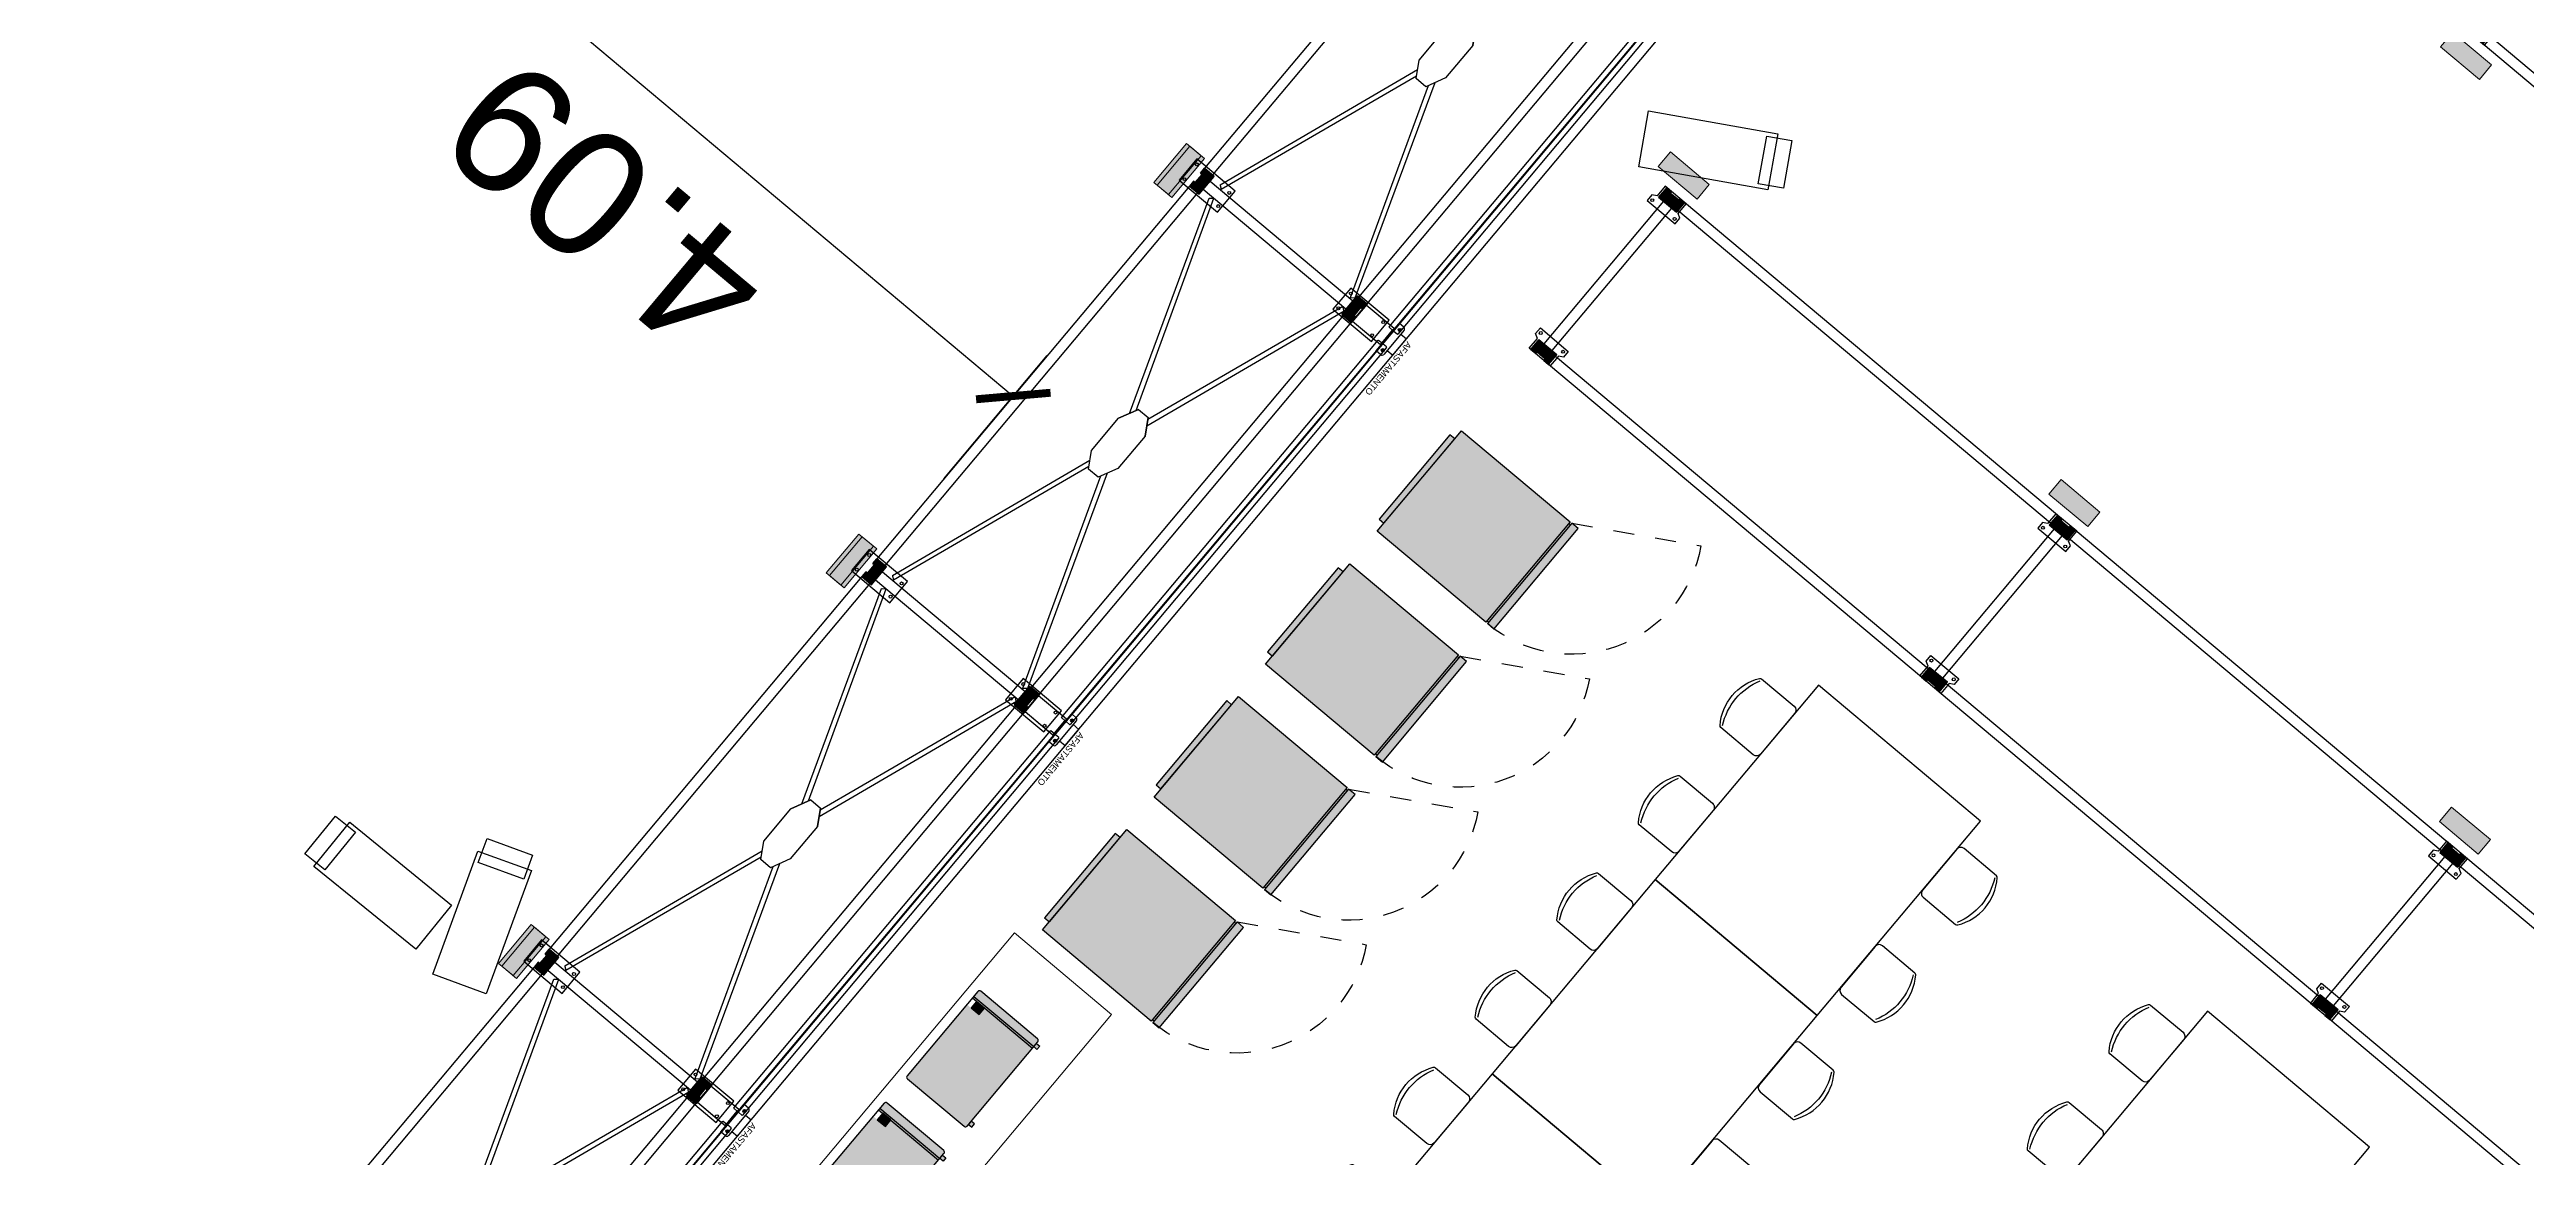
# Model space of a CAD drawing. Header units: metres. Extents: x 822482 to 822767, y 9662202 to 9662512.
# Drawn here: x 822660.56 to 822672.26, y 9662371.14 to 9662376.38 of the extents above; entities that cross this region are included whole.
import ezdxf
from ezdxf.lldxf.tags import DXFTag

# ---------------------------------------------------------------- set-up
doc = ezdxf.new("R2010")
doc.units = ezdxf.units.M
doc.linetypes.add('20006_ARQ_1400_3PV$0$CRF-ECN-L-LAY-EP-BASE-1PROP3$0$CRF-JFO-L-LAY-EQP-1PROP2$0$BHA_BASE_4PROP$0$2rdfBSE1$0$DASHED', pattern=[0.75, 0.5, -0.25])
doc.linetypes.add('HIDDENX2', pattern=[0.75, 0.5, -0.25])
for name, color, linetype, lineweight in [('#ARQ_MOB', 250, 'Continuous', 0), ('20006_ARQ_1400_3PV$0$ELETRICA', 130, 'Continuous', 0), ('ARQ_NE_MOBILIÁRIOS', 251, 'Continuous', 0), ('ARQ_NE_PORTAPALLETS', 251, 'Continuous', 0)]:
    doc.layers.add(name, color=color, linetype=linetype, lineweight=lineweight)
for name, color, linetype in [('#ARQ_TEXTO', 8, 'Continuous'), ('_LAYOUT - JK', 250, 'Continuous'), ('H - vidro 1', 121, 'Continuous'), ('MOBILIÁRIO - eletros', 8, 'Continuous'), ('wbc_gond_planta', 7, 'Continuous')]:
    doc.layers.add(name, color=color, linetype=linetype)
doc.layers.add('ARQ_NE_COTAS', color=7, linetype='Continuous', true_color=0x000000)
doc.styles.add('Arial', font='arial.ttf', dxfattribs={"height": 0.6})
doc.styles.add('ROMANS', font='romans', dxfattribs={"height": 0.2})
doc.styles.get("Standard").update_dxf_attribs({"font": 'arial.ttf'})
tags = doc.linetypes.add('DASHED0', pattern=[1, 0.5, -0.5]).pattern_tags.tags
tags[6:7] = [DXFTag(74, 4), DXFTag(75, 0), DXFTag(340, '0'), DXFTag(46, 0.0), DXFTag(50, 0.0), DXFTag(44, 0.0), DXFTag(45, 0.0)]
tags[4:5] = [DXFTag(74, 4), DXFTag(75, 0), DXFTag(340, '0'), DXFTag(46, 0.0), DXFTag(50, 0.0), DXFTag(44, 0.0), DXFTag(45, 0.0)]
doc.dimstyles.new('1-300', dxfattribs={"dimtxt": 0.6, "dimasz": 0.25, "dimexe": 0.25, "dimexo": 0.25, "dimgap": 0.25, "dimtad": 1, "dimzin": 4, "dimdsep": 46, "dimtxsty": 'Arial', "dimblk": 'ARCHTICK', "dimcen": 0.25, "dimclrd": 256, "dimclre": 256, "dimclrt": 256, "dimadec": 0, "dimazin": 0, "dimtfac": 0.0666666666666667, "dimtix": 1, "dimtofl": 0, "dimtmove": 0, "dimatfit": 3, "dimldrblk": 'ARCHTICK', "dimfxl": 0.25, "dimtvp": 1, "dimtolj": 1, "dimtzin": 0, "dimarcsym": 0})

# ---------------------------------------------------------------- blocks, each defined once
blk = doc.blocks.new('protetor')
blk.add_hatch(color=8).paths.add_polyline_path([(-3.5, -5), (-3.5, -14), (20.5, -14), (20.5, -5)])
at = {"color": 8}
blk.add_lwpolyline([(-3.5, -5), (-3.5, -14), (20.5, -14), (20.5, -5)], close=True, dxfattribs=at)
blk = doc.blocks.new('100100T11R230100')
at = {"layer": 'wbc_gond_planta'}
for points in [[(3, -1), (3, 0), (0, 0), (0, -6), (11, -6), (11, 0), (8, 0), (8, -1)], [(244, -1), (244, 0), (241, 0), (241, -6), (252, -6), (252, 0), (249, 0), (249, -1)], [(8, -99), (8, -100), (11, -100), (11, -94), (0, -94), (0, -100), (3, -100), (3, -99)], [(249, -99), (249, -100), (252, -100), (252, -94), (241, -94), (241, -100), (244, -100), (244, -99)]]:
    blk.add_hatch(color=8, dxfattribs=at).paths.add_polyline_path(points)
at = {"layer": 'wbc_gond_planta', "color": 8, "linetype": 'Continuous'}
for p, q in [((-0.9759548485362757, 0), (11.97604515146395, 0)), ((-0.9759548485362757, -6.0145163657171), (-0.9759548485362757, 0)), ((11.97604515146395, 0), (11.97604515146395, -6.014526026236581)), ((240.0240451514637, 0), (252.9760451514639, 0)), ((240.0240451514637, -6.0145163657171), (240.0240451514637, 0)), ((252.9760451514639, 0), (252.9760451514639, -6.014526026236581)), ((-3.09997742426367, -7.185541744968759), (-0.9759548485362757, -6.0145163657171)), ((-3.09997742426367, -10.69999999999982), (-3.09997742426367, -7.185541744968759)), ((14.10002257573615, -10.69999999999982), (-3.09997742426367, -10.69999999999982)), ((11.97604515146395, -6.014526026237036), (14.10002257573615, -7.185542341804648)), ((14.10002257573615, -7.185542341804648), (14.10002257573615, -10.69999999999982)), ((237.9000225757363, -7.185541744968759), (240.0240451514637, -6.0145163657171)), ((237.9000225757363, -10.69999999999982), (237.9000225757363, -7.185541744968759)), ((255.1000225757361, -10.69999999999982), (237.9000225757363, -10.69999999999982)), ((252.9760451514639, -6.014526026237036), (255.1000225757361, -7.185542341804648)), ((255.1000225757361, -7.185542341804648), (255.1000225757361, -10.69999999999982)), ((14.10002257573615, -89.30000000000018), (-3.09997742426367, -89.30000000000018)), ((-3.09997742426367, -89.30000000000018), (-3.09997742426367, -92.81445825503124)), ((-3.09997742426367, -92.81445825503124), (-0.9759548485362757, -93.9854836342829)), ((11.97604515146395, -93.98547397376296), (14.10002257573615, -92.81445765819535)), ((14.10002257573615, -92.81445765819535), (14.10002257573615, -89.30000000000018)), ((255.1000225757361, -89.30000000000018), (237.9000225757363, -89.30000000000018)), ((237.9000225757363, -89.30000000000018), (237.9000225757363, -92.81445825503124)), ((237.9000225757363, -92.81445825503124), (240.0240451514637, -93.9854836342829)), ((252.9760451514639, -93.98547397376296), (255.1000225757361, -92.81445765819535)), ((255.1000225757361, -92.81445765819535), (255.1000225757361, -89.30000000000018)), ((-0.9759548485362757, -93.9854836342829), (-0.9759548485362757, -100)), ((-0.9759548485362757, -100), (11.97604515146395, -100)), ((11.97604515146395, -100), (11.97604515146395, -93.98547397376342)), ((240.0240451514637, -93.9854836342829), (240.0240451514637, -100)), ((240.0240451514637, -100), (252.9760451514639, -100)), ((252.9760451514639, -100), (252.9760451514639, -93.98547397376342))]:
    blk.add_line(p, q, dxfattribs=at)
at = {"layer": 'wbc_gond_planta', "color": 8}
for p, q in [((3, 0), (0, 0)), ((0, 0), (0, -6)), ((3, -1), (3, 0)), ((8, 0), (8, -1)), ((8, 0), (11, 0)), ((11, 0), (241, 0)), ((11, 0), (11, -6)), ((244, 0), (241, 0)), ((241, 0), (241, -6)), ((244, -1), (244, 0)), ((249, 0), (249, -1)), ((249, 0), (252, 0)), ((252, 0), (252, -6)), ((11, -6), (0, -6)), ((8, -1), (3, -1)), ((3, -94), (3, -6)), ((8, -94), (8, -6)), ((11, -5), (241, -5)), ((252, -6), (241, -6)), ((249, -1), (244, -1)), ((244, -94), (244, -6)), ((249, -94), (249, -6)), ((0, -100), (0, -94)), ((11, -94), (0, -94)), ((3, -100), (0, -100)), ((8, -99), (3, -99)), ((3, -99), (3, -100)), ((8, -100), (8, -99)), ((8, -100), (11, -100)), ((11, -100), (11, -94)), ((11, -95), (241, -95)), ((11, -100), (241, -100)), ((241, -100), (241, -94)), ((252, -94), (241, -94)), ((244, -100), (241, -100)), ((249, -99), (244, -99)), ((244, -99), (244, -100)), ((249, -100), (249, -99)), ((249, -100), (252, -100)), ((252, -100), (252, -94))]:
    blk.add_line(p, q, dxfattribs=at)
for points in [[(3, -1), (3, 0), (0, 0), (0, -6), (11, -6), (11, 0), (8, 0), (8, -1)], [(244, -1), (244, 0), (241, 0), (241, -6), (252, -6), (252, 0), (249, 0), (249, -1)], [(8, -99), (8, -100), (11, -100), (11, -94), (0, -94), (0, -100), (3, -100), (3, -99)], [(249, -99), (249, -100), (252, -100), (252, -94), (241, -94), (241, -100), (244, -100), (244, -99)]]:
    blk.add_lwpolyline(points, close=True, dxfattribs=at)
for centre in [(-1.399977424263852, -9), (12.40002257573633, -9), (239.6000225757361, -9), (253.4000225757363, -9), (-1.399977424263852, -91), (12.40002257573633, -91), (239.6000225757361, -91), (253.4000225757363, -91)]:
    blk.add_circle(centre, 0.7000000000000001, dxfattribs=at)
blk = doc.blocks.new('ELETRO - geladeira 62x75x185 planta')
at = {"layer": 'MOBILIÁRIO - eletros', "transparency": 33554687}
h = blk.add_hatch(color=0, dxfattribs=at)
h.dxf.hatch_style = 1
h.paths.add_polyline_path([(31, -7.000000000000455), (-31, -7), (-31, -74.00000000000045), (31, -74.00000000000045)])
h.paths.add_polyline_path([(31, -75.00000000000091), (-31, -75.00000000000045), (-31, -79.00000000000045), (31, -79.00000000000091)])
h = blk.add_hatch(color=255, dxfattribs=at)
h.dxf.hatch_style = 1
h.paths.add_polyline_path([(26, -4.000000000000455), (-26, -4), (-26, -7), (26, -7.000000000000455)])
h.paths.add_polyline_path([(30, -74.00000000000045), (-30, -74.00000000000045), (-30, -75.00000000000045), (30, -75.00000000000091)])
at = {"layer": 'MOBILIÁRIO - eletros', "linetype": 'HIDDENX2', "ltscale": 0.5}
blk.add_line((-31, -75.00000000000045), (-62, -128.6935750346361), dxfattribs=at)
at = {"layer": 'MOBILIÁRIO - eletros'}
for p, q in [((-30, -75.00000000000045), (-30, -74.00000000000045)), ((30, -74.00000000000045), (30, -75.00000000000091))]:
    blk.add_line(p, q, dxfattribs=at)
for points in [[(-31, -74.00000000000045), (31, -74.00000000000045), (31, -7.000000000000455), (-31, -7)], [(-26, -7), (-26, -4), (26, -4.000000000000455), (26, -7.000000000000455)], [(31, -75.00000000000091), (31, -79.00000000000091), (-31, -79.00000000000045), (-31, -75.00000000000045)]]:
    blk.add_lwpolyline(points, close=True, dxfattribs=at)
at = {"layer": 'MOBILIÁRIO - eletros', "linetype": 'HIDDENX2', "ltscale": 0.5}
blk.add_arc((-31, -75.00000000000045), 62, 240.0000000000027, 0, dxfattribs=at)
blk = doc.blocks.new('jnakjndafjn')
at = {"layer": 'H - vidro 1', "true_color": 0xf4fbf9, "transparency": 33554684}
h = blk.add_hatch(color=7, dxfattribs=at)
h.dxf.hatch_style = 1
h.paths.add_polyline_path([(-0.1699999999982538, 0.3547803496330744), (-0.2099999999918509, 0.3547803496330744), (-0.2099999999918509, 0.304780349630164), (-0.1699999999982538, 0.304780349630164)])
at = {"layer": 'MOBILIÁRIO - eletros', "transparency": 33554687}
h = blk.add_hatch(color=253, dxfattribs=at)
h.dxf.hatch_style = 1
h.paths.add_polyline_path([(-0.6500000000014552, 0.3799999999901047, 0.4142135623730951), (-0.6600000000034925, 0.3699999999880674), (-0.6600000000034925, 0.01999999999861757, 1), (-0.6399999999994179, 0.01999999999861757), (-0.6399999999994179, 0.009999999996580244), (-0.1699999999982537, 0.009999999996580244), (-0.1699999999982538, 0.304780349630164), (-0.2099999999918509, 0.304780349630164), (-0.2099999999918509, 0.3799999999901047)])
h = blk.add_hatch(color=253, dxfattribs=at)
h.dxf.hatch_style = 1
h.paths.add_polyline_path([(-0.1600000000034925, 0.3799999999901047), (-0.1699999999982538, 0.3799999999901047), (-0.1699999999982538, 0.0099999999965803), (-0.1600000000034925, 0.0099999999965803)])
h.paths.add_polyline_path([(-0.1399999999994179, 0.0099999999965803), (-0.1600000000034925, 0.0099999999965803), (-0.1600000000034925, -0.01000000000749424), (-0.1399999999994179, -0.01000000000749424)])
h.paths.add_polyline_path([(-0.6199999999953434, 0.0099999999965803), (-0.6399999999994179, 0.0099999999965803), (-0.6399999999994179, -0.01000000000749424), (-0.6199999999953434, -0.01000000000749424)])
h = blk.add_hatch(color=253, dxfattribs=at)
h.dxf.hatch_style = 1
h.paths.add_polyline_path([(-0.1199999999953434, 0.3699999999953434, 0.414213562373095), (-0.1300000000046566, 0.3799999999901047), (-0.1600000000034925, 0.3799999999901047), (-0.1600000000034925, 0.0099999999965803), (-0.1300000000046566, 0.0099999999965803, 0.4142135623730951), (-0.1199999999953434, 0.01999999999134161)])
at = {"layer": 'MOBILIÁRIO - eletros'}
for p, q in [((-0.1699999999982538, 0.3799999999901047), (-0.1699999999982538, 0.0099999999965803)), ((-0.1600000000034925, 0.3799999999901047), (-0.1600000000034925, 0.0099999999965803))]:
    blk.add_line(p, q, dxfattribs=at)
blk.add_lwpolyline([(-0.6499999999941792, 0.0099999999965803), (-0.1300000000046566, 0.0099999999965803, 0.414213562373095), (-0.1199999999953434, 0.01999999999134161), (-0.1199999999953434, 0.3699999999953434, 0.414213562373095), (-0.1300000000046566, 0.3799999999901047), (-0.6499999999941792, 0.3799999999901047, 0.414213562373095), (-0.6600000000034925, 0.3699999999953434), (-0.6600000000034925, 0.01999999999134161, 0.414213562373095)], format="xyb", close=True, dxfattribs=at)
for points in [[(-0.2099999999918509, 0.3547803496330744), (-0.2099999999918509, 0.304780349630164), (-0.1699999999982538, 0.304780349630164), (-0.1699999999982538, 0.3547803496330744)], [(-0.6399999999994179, 0.0099999999965803), (-0.6399999999994179, -0.01000000000749424), (-0.6199999999953434, -0.01000000000749424), (-0.6199999999953434, 0.0099999999965803)], [(-0.1399999999994179, 0.0099999999965803), (-0.1399999999994179, -0.01000000000749424), (-0.1600000000034925, -0.01000000000749424), (-0.1600000000034925, 0.0099999999965803)]]:
    blk.add_lwpolyline(points, close=True, dxfattribs=at)
blk = doc.blocks.new('MESA REFEITORIO 1.00X1.20')
at = {"layer": '_LAYOUT - JK'}
for p, q in [((2183.386683986393, 2566.293956091284, 5.272722341942426e-05), (2183.386233580662, 2566.293956091284, 5.272722341942426e-05)), ((2183.386683986393, 2566.263956091284, 5.272722341942426e-05), (2183.386233580662, 2566.263956091284, 5.272722341942426e-05)), ((2183.386683986393, 2565.693956091284, 5.272722341942426e-05), (2183.386233580662, 2565.693956091284, 5.272722341942426e-05)), ((2183.386683986393, 2565.663956091284, 5.272722341942426e-05), (2183.386233580662, 2565.663956091284, 5.272722341942426e-05))]:
    blk.add_line(p, q, dxfattribs=at)
at = {"layer": '_LAYOUT - JK', "elevation": 5.272722341942426e-05}
blk.add_lwpolyline([(2183.666233580662, 2566.578956091284), (2184.666233580663, 2566.578956091284), (2184.666233580663, 2565.378956091284), (2183.666233580662, 2565.378956091284)], close=True, dxfattribs=at)
for points in [[(2183.432904919305, 2566.133500065384, 0.2184133456350135), (2183.441869385933, 2566.128956091284), (2183.641958984964, 2566.128956091284, 0.4142135623730951), (2183.666233580662, 2566.153230686982), (2183.666233580662, 2566.404681495586, 0.4142135623730951), (2183.641958984964, 2566.428956091284), (2183.441869385933, 2566.428956091284, 0.2184133456332621), (2183.432904919305, 2566.424412117184, 0.3208621874125348)], [(2184.89956224202, 2566.133500065384, -0.2184133456350135), (2184.890597775392, 2566.128956091284), (2184.690508176361, 2566.128956091284, -0.4142135623730951), (2184.666233580663, 2566.153230686982), (2184.666233580663, 2566.404681495585, -0.4142135623730951), (2184.690508176361, 2566.428956091284), (2184.890597775392, 2566.428956091284, -0.2184133456332621), (2184.89956224202, 2566.424412117184, -0.3208621874125348)], [(2183.432904919305, 2565.533500065384, 0.2184133456350135), (2183.441869385933, 2565.528956091284), (2183.641958984964, 2565.528956091284, 0.4142135623730951), (2183.666233580662, 2565.553230686982), (2183.666233580662, 2565.804681495586, 0.4142135623730951), (2183.641958984964, 2565.828956091284), (2183.441869385933, 2565.828956091284, 0.2184133456332621), (2183.432904919305, 2565.824412117184, 0.3208621874125348)], [(2184.89956224202, 2565.533500065384, -0.2184133456350135), (2184.890597775392, 2565.528956091284), (2184.690508176361, 2565.528956091284, -0.4142135623730951), (2184.666233580663, 2565.553230686982), (2184.666233580663, 2565.804681495586, -0.4142135623730951), (2184.690508176361, 2565.828956091284), (2184.890597775392, 2565.828956091284, -0.2184133456332621), (2184.89956224202, 2565.824412117184, -0.3208621874125348)]]:
    blk.add_lwpolyline(points, format="xyb", close=True, dxfattribs=at)
at = {"layer": '_LAYOUT - JK'}
for centre, start, end in [((2183.704786722695, 2566.278956091284, 5.272722341942426e-05), 152.2710715168652, 207.7289284830161), ((2184.627680438629, 2566.278956091284, 5.272722341942426e-05), 332.2710715169839, 27.72892848313479), ((2183.704786722695, 2565.678956091284, 5.272722341942426e-05), 152.2710715168652, 207.7289284830161), ((2184.627680438629, 2565.678956091284, 5.272722341942426e-05), 332.2710715169839, 27.72892848313479)]:
    blk.add_arc(centre, 0.2964965878615366, start, end, dxfattribs=at)
blk = doc.blocks.new('Pallet')
at = {"layer": '20006_ARQ_1400_3PV$0$ELETRICA', "true_color": 0xe3e3e3}
h = blk.add_hatch(dxfattribs=at)
h.set_pattern_fill('ANGLE', color=254, scale=100, angle=270)
h.set_pattern_definition([(270, (-6260213.5565766, 2250736.615733074), (698.5, -1.3e-13), [508, -190.5]), (0, (-6260213.5565766, 2250736.615733074), (1.7e-13, 698.5), [508, -190.5])])
h.paths.add_polyline_path([(38752.00000000704, -4411.686839036225), (38752.00000000704, -4291.678140122055), (38632.00000000733, -4291.678140122055), (38632.0000000066, -4411.686839036225)])
at = {"layer": '#ARQ_MOB', "transparency": 33554687, "const_width": 2}
blk.add_lwpolyline([(38575.32516398458, -4328.342116569729), (38455.32516398234, -4328.342116569729), (38455.32516398234, -4428.342116570631), (38575.32516398458, -4428.342116570631)], close=True, dxfattribs=at)
for points in [[(38575.32516398205, -4328.342116569729), (38455.32516398234, -4328.342116569729), (38455.32516398234, -4328.342116569729), (38575.32516398205, -4328.342116569729), (38575.32516398205, -4330.833417654497)], [(38575.32516398205, -4338.33341765457), (38455.32516398234, -4338.33341765457), (38455.32516398234, -4353.333417654715), (38575.32516398205, -4353.333417654715), (38575.32516398205, -4338.33341765457)], [(38575.32516398205, -4353.333417654715), (38455.32516398234, -4353.333417654715), (38455.32516398234, -4368.333417654861), (38575.32516398205, -4368.333417654861), (38575.32516398205, -4353.333417654715)], [(38575.32516398205, -4368.333417654861), (38455.32516398234, -4368.333417654861), (38455.32516398234, -4383.333417655004), (38575.32516398205, -4383.333417655004), (38575.32516398205, -4368.333417654861)], [(38575.32516398205, -4383.32471873927), (38455.32516398234, -4383.32471873927), (38455.32516398234, -4398.324718739414), (38575.32516398205, -4398.324718739414), (38575.32516398205, -4383.32471873927)], [(38575.32516398205, -4398.316019823679), (38455.32516398234, -4398.316019823679), (38455.32516398234, -4413.316019823823), (38575.32516398205, -4413.316019823823), (38575.32516398205, -4398.316019823679)], [(38575.32516398205, -4413.307320908089), (38455.32516398234, -4413.307320908089), (38455.32516398234, -4428.307320908233), (38575.32516398205, -4428.307320908233), (38575.32516398205, -4413.307320908089)]]:
    blk.add_lwpolyline(points)
at = {"layer": '#ARQ_TEXTO', "insert": (38515, -4375.504917245576), "char_height": 10.00007616569247, "width": 346, "attachment_point": 5, "style": 'ROMANS'}
blk.add_mtext('Pallet', dxfattribs=at)
blk = doc.blocks.new('100100V11R230100')
at = {"layer": 'wbc_gond_planta'}
h = blk.add_hatch(color=8, dxfattribs=at)
edge = h.paths.add_edge_path()
edge.add_arc((-0.7500000000009095, 19.92500000000155), 0.75, 0, 360)
h = blk.add_hatch(color=8, dxfattribs=at)
edge = h.paths.add_edge_path()
edge.add_arc((11.75, 19.92500000000155), 0.75, 0, 360)
h = blk.add_hatch(color=8, dxfattribs=at)
edge = h.paths.add_edge_path()
edge.add_arc((240.25, 19.92500000000337), 0.75, 0, 360)
h = blk.add_hatch(color=8, dxfattribs=at)
edge = h.paths.add_edge_path()
edge.add_arc((252.75, 19.92500000000337), 0.75, 0, 360)
for points in [[(3, -1), (3, 0), (0, 0), (0, -6), (11, -6), (11, 0), (8, 0), (8, -1)], [(244, -1), (244, 0), (241, 0), (241, -6), (252, -6), (252, 0), (249, 0), (249, -1)], [(8, -99), (8, -100), (11, -100), (11, -94), (0, -94), (0, -100), (3, -100), (3, -99)], [(249, -99), (249, -100), (252, -100), (252, -94), (241, -94), (241, -100), (244, -100), (244, -99)]]:
    blk.add_hatch(color=8, dxfattribs=at).paths.add_polyline_path(points)
at = {"layer": 'Defpoints', "color": 8, "linetype": 'DASHED0'}
for p, q in [((251.5, 24.9999999999668), (0.4700000000002547, 25)), ((0.4700000000002547, 21.52500000000009), (0.4700000000002547, 25)), ((251.5, 21.52499999996689), (251.5, 24.9999999999668))]:
    blk.add_line(p, q, dxfattribs=at)
at = {"layer": 'wbc_gond_planta', "color": 8}
for p, q in [((-3.000000000000909, 20.52500000000009), (-3.000000000000909, 17.76000000000067)), ((254.9999999999982, 18.00000000000182), (-3.000000000000909, 18.00000000000045)), ((254.9999999999982, 17.76000000000204), (-3.000000000000909, 17.76000000000067)), ((-2.000000000000909, 21.52500000000009), (13, 21.52500000000009)), ((12.04500000001053, 13.09999999999809), (-1.044999999985521, 13.09999999999764)), ((-1.044999999985521, 13.09999999999764), (-1.044999999983702, -10.60000000000127)), ((0.4999999999990905, 17.36000000000104), (0.0999999999994543, 17.76000000000067)), ((0.4999999999990905, 17.36000000000104), (9.487271735030845, 17.36000000000104)), ((0.4999999999990905, 17.36000000000104), (0.4999999999990905, 0.2400000000002365)), ((9.482779119154657, 20.16000000000031), (9.482779119154657, 18.24000000000024)), ((9.487271735030845, 17.52000000000089), (9.487271735029935, 15.36500000000206)), ((9.603322847109666, 20.40000000000009), (242.3921845370141, 20.40000000000236)), ((242.3966771528894, 15.12500000000227), (9.607815462984945, 15.12500000000045)), ((10.5, 15.12500000000045), (10.5, 0.2400000000002365)), ((12.04500000001235, -10.60000000000082), (12.04500000001053, 13.09999999999809)), ((14, 20.52500000000009), (14, 20.40000000000009)), ((238, 20.52500000000191), (238, 20.40000000000236)), ((239, 21.52500000000191), (254, 21.52500000000191)), ((253.045000000011, 13.09999999999809), (239.9550000000145, 13.09999999999764)), ((239.9550000000145, 13.09999999999764), (239.9550000000163, -10.60000000000127)), ((241.5, 15.12500000000227), (241.5, 0.2400000000020555)), ((242.5127282649682, 18.24000000000206), (242.5127282649682, 20.16000000000213)), ((251.4999999999982, 17.36000000000422), (242.5127282649664, 17.36000000000968)), ((242.5172208808435, 15.36500000000206), (242.5172208808444, 17.52000000000271)), ((251.4999999999982, 17.36000000000422), (251.8999999999978, 17.76000000000386)), ((251.4999999999982, 17.36000000000422), (251.5, 0.2400000000020555)), ((253.0450000000128, -10.60000000000082), (253.045000000011, 13.09999999999809)), ((255, 20.52500000000146), (254.9999999999982, 17.76000000000204)), ((-9.094947017729282e-13, 0.2400000000002365), (11, 0.2400000000002365)), ((0, 0), (11, 4.547473508864641e-13)), ((11, 0), (241, 0)), ((241, 0.2400000000020555), (252, 0.2400000000020555)), ((241, 2.273736754432321e-12), (252, 2.273736754432321e-12)), ((-1.044999999983702, -10.60000000000127), (12.04500000001235, -10.60000000000082)), ((-0.3400000000001455, -5.499999999999545), (-0.3400000000001455, -0.09999999999990905)), ((-0.0999999999994543, -5.499999999999545), (-0.3400000000001455, -5.499999999999545)), ((-0.0999999999994543, -0.09999999999990905), (-0.0999999999994543, -5.499999999999545)), ((3, -94), (3, -6)), ((8, -94), (8, -6)), ((11, -5), (241, -5)), ((11.10000000000036, -5.499999999999545), (11.10000000000036, -0.09999999999990905)), ((11.34000000000015, -5.499999999999545), (11.10000000000036, -5.499999999999545)), ((11.34000000000015, -0.09999999999990905), (11.34000000000015, -5.499999999999545)), ((239.9550000000163, -10.60000000000127), (253.0450000000128, -10.60000000000082)), ((240.6599999999999, -5.499999999997726), (240.6599999999999, -0.09999999999809006)), ((240.8999999999996, -5.499999999997726), (240.6599999999999, -5.499999999997726)), ((240.8999999999996, -5.499999999997726), (240.8999999999996, -0.09999999999809006)), ((244, -94), (244, -6)), ((249, -94), (249, -6)), ((252.1000000000004, -0.09999999999809006), (252.1000000000004, -5.499999999997726)), ((252.3400000000001, -5.499999999997726), (252.1000000000004, -5.499999999997726)), ((252.3400000000001, -0.09999999999809006), (252.3400000000001, -5.499999999997726)), ((12.04500000001326, -81.900000000001), (-1.044999999983702, -81.90000000000146)), ((-1.044999999983702, -81.90000000000146), (-1.044999999981883, -105.6000000000004)), ((12.04500000001508, -105.5999999999999), (12.04500000001326, -81.900000000001)), ((253.0450000000133, -81.900000000001), (239.9550000000168, -81.90000000000146)), ((239.9550000000168, -81.90000000000146), (239.9550000000186, -105.6000000000004)), ((253.0450000000151, -105.5999999999999), (253.0450000000133, -81.900000000001)), ((11, -95), (241, -95)), ((11, -100), (241, -100)), ((241, -100), (241, -94)), ((252, -94), (241, -94)), ((244, -100), (241, -100)), ((249, -99), (244, -99)), ((244, -99), (244, -100)), ((249, -100), (249, -99)), ((249, -100), (252, -100)), ((252, -100), (252, -94)), ((-1.044999999981883, -105.6000000000004), (12.04500000001508, -105.5999999999999)), ((239.9550000000186, -105.6000000000004), (253.0450000000151, -105.5999999999999))]:
    blk.add_line(p, q, dxfattribs=at)
at = {"layer": 'wbc_gond_planta', "color": 8, "linetype": 'DASHED0'}
for p, q in [((8.17378111821381, -7.620765358221433), (8, -7.848561623673959)), ((8, -7.848561623673959), (108.3008219567164, -44.11985445639493)), ((9.201986067654616, -6.272970787626036), (8.17378111821381, -7.620765358221433)), ((9.375767185868426, -6.045174522172601), (9.201986067654616, -6.272970787626036)), ((9.375767185868426, -6.045174522172601), (111.036418998, -42.51257064835499)), ((140.0578222291874, -42.55781182631017), (242.3454393832062, -6)), ((143.2184976737544, -44.10379438071777), (243.7212065690778, -7.803387101500448)), ((242.3454393832062, -6), (242.5192205014214, -6.227796265452525)), ((242.5192205014214, -6.227796265452525), (243.5474254508626, -7.575590836047922)), ((243.5474254508626, -7.575590836047922), (243.7212065690778, -7.803387101500448)), ((107.460603284539, -44.61351995121095), (115.1196032845378, -40.11351995121095)), ((115.1196032845378, -40.11351995121095), (107.460603284539, -44.61351995121095)), ((107.460603284539, -50.61351995121095), (107.460603284539, -44.61351995121095)), ((107.460603284539, -50.61351995121095), (107.460603284539, -44.61351995121095)), ((115.1196032845378, -40.11351995121095), (135.060603284539, -40.11351995121095)), ((135.060603284539, -40.11351995121095), (144.2606032845388, -44.61351995121095)), ((144.2606032845388, -44.61351995121095), (144.2606032845388, -50.61351995121095)), ((108.5027088953243, -51.12324552170321), (8, -87.42365280092054)), ((111.6633843398904, -52.66922807611081), (9.375767185872519, -89.2270399024219)), ((116.6606032845398, -55.11351995121095), (107.460603284539, -50.61351995121095)), ((107.460603284539, -50.61351995121095), (116.6606032845398, -55.11351995121095)), ((136.6016032845368, -55.11351995121095), (116.6606032845398, -55.11351995121095)), ((144.2606032845388, -50.61351995121095), (136.6016032845368, -55.11351995121095)), ((242.3097454544136, -89.25835942618778), (140.5732181971634, -52.78002117763572)), ((143.1828037450091, -51.15456504544682), (243.6855126402847, -87.45497232468733)), ((8.173781118216084, -87.65144906637306), (8, -87.42365280092054)), ((9.201986067656435, -88.99924363696846), (8.173781118216084, -87.65144906637306)), ((9.375767185872519, -89.2270399024219), (9.201986067656435, -88.99924363696846)), ((242.3097454544136, -89.25835942618778), (242.4835265726283, -89.03056316073526)), ((242.4835265726283, -89.03056316073526), (243.5117315220691, -87.68276859013986)), ((243.51173152207, -87.68276859013986), (243.6855126402847, -87.45497232468733))]:
    blk.add_line(p, q, dxfattribs=at)
at = {"layer": 'wbc_gond_planta', "color": 8}
for points in [[(3, -1), (3, 0), (0, 0), (0, -6), (11, -6), (11, 0), (8, 0), (8, -1)], [(244, -1), (244, 0), (241, 0), (241, -6), (252, -6), (252, 0), (249, 0), (249, -1)], [(8, -99), (8, -100), (11, -100), (11, -94), (0, -94), (0, -100), (3, -100), (3, -99)], [(249, -99), (249, -100), (252, -100), (252, -94), (241, -94), (241, -100), (244, -100), (244, -99)]]:
    blk.add_lwpolyline(points, close=True, dxfattribs=at)
for centre, radius in [((-0.7500000000009095, 19.92500000000155), 0.75), ((1.430000000015752, 11.49999999999545), 0.7000000000000001), ((9.570000000011532, 11.49999999999545), 0.7000000000000001), ((11.75, 19.92500000000155), 0.75), ((240.25, 19.92500000000337), 0.75), ((242.4300000000162, 11.49999999999545), 0.7000000000000001), ((250.570000000012, 11.49999999999545), 0.7000000000000001), ((252.75, 19.92500000000337), 0.75), ((0.9550000000162981, -8.900000000002365), 0.7000000000000001), ((10.04500000001235, -8.900000000002365), 0.7000000000000001), ((241.9550000000163, -8.900000000002365), 0.7000000000000001), ((251.0450000000128, -8.900000000002365), 0.7000000000000001), ((1.430000000018481, -83.50000000000364), 0.7000000000000001), ((9.57000000001426, -83.50000000000364), 0.7000000000000001), ((242.4300000000185, -83.50000000000364), 0.7000000000000001), ((250.5700000000143, -83.50000000000364), 0.7000000000000001), ((0.9550000000181171, -103.9000000000015), 0.7000000000000001), ((10.04500000001508, -103.9000000000015), 0.7000000000000001), ((241.9550000000186, -103.9000000000015), 0.7000000000000001), ((251.0450000000151, -103.9000000000015), 0.7000000000000001)]:
    blk.add_circle(centre, radius, dxfattribs=at)
for centre, radius, start, end in [((-2.000000000000909, 20.52500000000009), 1.000000000000001, 89.99999999999447, 180.0000000000004), ((13, 20.52500000000009), 0.9999999999999788, 0, 89.99999999999447), ((239, 20.52500000000191), 1.000000000000001, 89.99999999999447, 180.0000000000004), ((254, 20.52500000000191), 0.9999999999999788, 0, 89.99999999999447), ((-9.094947017729282e-13, -0.09999999999990905), 0.340000000000007, 89.99999999999447, 180.0000000000004), ((-9.094947017729282e-13, -0.09999999999990905), 0.1000000000000334, 89.99999999999447, 180.0000000000004), ((11, -0.09999999999990905), 0.34, 0, 90.01166961505233), ((11, -0.09999999999990905), 0.1000000000000001, 0, 89.99999999999447), ((241, -0.09999999999809006), 0.3399999999999626, 89.99999999999447, 180.0233392301046), ((241, -0.09999999999809006), 0.09999999999998899, 89.99999999999447, 180.0000000000004), ((252, -0.09999999999809006), 0.3400000000000004, 0, 90.01166961505233), ((252, -0.09999999999809006), 0.1000000000000004, 0, 89.99999999999447)]:
    blk.add_arc(centre, radius, start, end, dxfattribs=at)
for centre, major_axis, ratio, start_param, end_param in [((9.603322847109666, 20.16000000000031), (0, 0.2399999999997817), 0.5022655331432505, 0, 1.570796326794897), ((9.603322847109666, 18.24000000000024), (0, 0.2400000000002364), 0.5022655331435685, 1.570796326794897, 3.141592653589793), ((9.607815462984945, 17.52000000000089), (0, 0.2399999999997817), 0.5022655331432506, 0, 1.570796326794778), ((9.607815462984945, 15.36500000000024), (0, 0.2399999999997817), 0.5022655331432507, 1.570796326794897, 3.141592653589793), ((242.3921845370141, 20.16000000000213), (0, -0.2400000000002364), 0.5022655331433893, 1.570796326794897, 3.141592653589793), ((242.3921845370141, 18.24000000000206), (0, -0.2399999999997817), 0.5022655331434415, 0, 1.570796326795015), ((242.3966771528903, 17.52000000000271), (0, -0.2399999999997817), 0.5022655331434763, 1.570796326794897, 3.141592653589793), ((242.3966771528894, 15.36500000000206), (0, -0.2399999999997817), 0.5022655331434417, 0, 1.570796326794897)]:
    blk.add_ellipse(centre, major_axis=major_axis, ratio=ratio, start_param=start_param, end_param=end_param, dxfattribs=at)
at = {"layer": 'Defpoints', "color": 8}
blk.add_text('AFASTAMENTO', height=3, dxfattribs=at).set_placement((0.9761373693245332, 25.94868975663121))
blk = doc.blocks.new('_ARCHTICK')
at = {"color": 0, "linetype": 'ByBlock', "const_width": 0.15}
blk.add_lwpolyline([(-0.5, -0.5), (0.5, 0.5)], dxfattribs=at)
blk = doc.blocks.new('*D528')
at = {"layer": 'ARQ_NE_COTAS', "lineweight": -2, "transparency": 16777216}
for p, q in [((311.5397838912904, -203.182141572237), (311.5397838912904, -203.9438632614911)), ((315.6288419635966, -203.1821415713057), (315.6288419635966, -203.9438632614911)), ((315.6288419635966, -203.6938632614911), (311.5397838912904, -203.6938632614911))]:
    blk.add_line(p, q, dxfattribs=at)
at = {"layer": 'Defpoints', "color": 0, "transparency": 16777216}
for p in [(311.5397838912904, -202.932141572237), (315.6288419635966, -202.9321415713057), (311.5397838912904, -203.6938632614911)]:
    blk.add_point(p, dxfattribs=at)
at = {"layer": 'ARQ_NE_COTAS', "lineweight": -2, "transparency": 16777216, "xscale": 0.25, "yscale": 0.25, "zscale": 0.25, "rotation": 180}
blk.add_blockref('_ARCHTICK', (311.5397838912904, -203.6938632614911), dxfattribs=at)
at = {"layer": 'ARQ_NE_COTAS', "lineweight": -2, "transparency": 16777216, "xscale": 0.25, "yscale": 0.25, "zscale": 0.25}
blk.add_blockref('_ARCHTICK', (315.6288419635966, -203.6938632614911), dxfattribs=at)
at = {"layer": 'ARQ_NE_COTAS', "transparency": 16777216, "insert": (313.5843129274435, -203.137519468858), "char_height": 0.6, "attachment_point": 5, "style": 'Arial'}
blk.add_mtext('\\A1;4.09', dxfattribs=at)
blk = doc.blocks.new('A$C8f1b9c42')
at = {"layer": 'ARQ_NE_MOBILIÁRIOS', "linetype": 'Continuous', "transparency": 33554687}
blk.add_lwpolyline([(309.9046696713194, -201.7522735698149), (309.304669668898, -201.7522735688835), (309.3046696698293, -197.1022735703737), (309.9046696703881, -197.102273571305), (309.9046696713194, -201.7522735698149)], dxfattribs=at)
at = {"layer": 'ARQ_NE_MOBILIÁRIOS', "linetype": '20006_ARQ_1400_3PV$0$CRF-ECN-L-LAY-EP-BASE-1PROP3$0$CRF-JFO-L-LAY-EQP-1PROP2$0$BHA_BASE_4PROP$0$2rdfBSE1$0$DASHED', "rotation": 270}
for p in [(309.4789302349091, -200.869047889486), (309.4789302349091, -201.5590478889644)]:
    blk.add_blockref('jnakjndafjn', p, dxfattribs=at)
at = {"layer": 'ARQ_NE_MOBILIÁRIOS', "xscale": -0.9999999999999998, "rotation": 359.9999999999999}
for p in [(2491.4119966859, -2768.071413297206, -5.272722341942426e-05), (2491.4119966859, -2769.271413296461, -5.272722341942426e-05), (2489.011996626854, -2770.471413299441, -0.0001054544468388485), (2491.411996708252, -2770.471413300373, -5.272722341942426e-05)]:
    blk.add_blockref('MESA REFEITORIO 1.00X1.20', p, dxfattribs=at)
at = {"layer": 'ARQ_NE_MOBILIÁRIOS', "xscale": -0.009999999999999998, "yscale": 0.01, "zscale": 0.01, "rotation": 270}
for p in [(309.8812215356156, -202.1586346644908), (309.8812215365469, -202.9789123218507), (309.8812215346843, -203.7991899754852), (309.8812215365469, -204.6194676309824)]:
    blk.add_blockref('ELETRO - geladeira 62x75x185 planta', p, dxfattribs=at)
at = {"layer": 'ARQ_NE_PORTAPALLETS'}
for name, p, xscale, yscale, zscale, rotation in [('100100V11R230100', (310.5397838829085, -200.2798236422241), 0.01000000003725292, 0.01000000003725292, 0.01000000003725292, 90), ('protetor', (311.5197838880122, -200.2798236394301), 0.01000000003725292, 0.01000000003725292, 0.01000000003725292, 90), ('protetor', (311.5397838866338, -200.2798236384988), 0.01000000003725292, 0.01000000003725292, 0.01000000003725292, 90), ('100100V11R230100', (310.5397838819772, -202.6898236488923), 0.01000000003725292, 0.01000000003725292, 0.01000000003725292, 90), ('100100V11R230100', (310.5397838819772, -205.0998236592859), 0.01000000003725292, 0.01000000003725292, 0.01000000003725292, 90), ('protetor', (311.5197838880122, -202.689823647961), 0.01000000003725292, 0.01000000003725292, 0.01000000003725292, 90), ('protetor', (311.5397838884965, -202.6898236470297), 0.01000000003725292, 0.01000000003725292, 0.01000000003725292, 90), ('Pallet', (701.3820936065167, -247.2155627133325), 0.01, 0.01, 0.01, 180.000000003544), ('protetor', (311.5197838880122, -205.0998236583546), 0.01000000003725292, 0.01000000003725292, 0.01000000003725292, 90), ('protetor', (311.5397838884965, -205.0998236583546), 0.01000000003725292, 0.01000000003725292, 0.01000000003725292, 90), ('100100V11R230100', (310.5397838819772, -207.5098236696795), 0.01000000003725292, 0.01000000003725292, 0.01000000003725292, 90)]:
    blk.add_blockref(name, p, dxfattribs=dict(at, xscale=xscale, yscale=yscale, zscale=zscale, rotation=rotation))
at = {"layer": 'ARQ_NE_PORTAPALLETS', "transparency": 33554687, "xscale": 0.01000000003719728, "yscale": 0.01000000003719728, "zscale": 0.01000000003719728}
for name, p in [('100100T11R230100', (302.4669813858345, -205.434421883896)), ('100100T11R230100', (304.8769813925028, -205.434421883896)), ('100100T11R230100', (307.286981401965, -205.4344218857586)), ('protetor', (304.8769813952968, -206.4344226326793)), ('protetor', (307.286981401965, -206.4344226308167)), ('protetor', (309.6969814104959, -206.434422631748))]:
    blk.add_blockref(name, p, dxfattribs=at)
at = {"layer": 'ARQ_NE_PORTAPALLETS', "transparency": 33554687, "xscale": 0.01000000003719728, "yscale": 0.01000000003719728, "zscale": 0.01000000003719728, "rotation": 180.0000000035784}
for name, p in [('protetor', (307.3969814032316, -209.4339470965788)), ('100100T11R230100', (307.3969814023003, -210.4339463477954))]:
    blk.add_blockref(name, p, dxfattribs=at)
at = {"layer": 'ARQ_NE_COTAS'}
dim = blk.add_linear_dim(base=(311.5397838912904, -203.6938632614911), p1=(315.6288419635966, -202.9321415713057), p2=(311.5397838912904, -202.932141572237), dimstyle='1-300', dxfattribs=at)
dim.commit()
dim.dimension.update_dxf_attribs({"geometry": '*D528', "text_midpoint": (313.5843129274435, -203.137519468858)})

msp = doc.modelspace()

# ---------------------------------------------------------------- linework, layer by layer
at = {"layer": 'ARQ_NE_COTAS', "color": 1}
for points in [[(822668.1147936533, 9662376.094075497), (822668.7258298759, 9662375.985211313), (822668.6786478154, 9662375.7203864), (822668.0676115928, 9662375.829250582)], [(822668.6733218911, 9662375.974519115), (822668.7919155989, 9662375.953390079), (822668.7516431685, 9662375.727347754), (822668.6330494616, 9662375.748476796)], [(822661.8564717043, 9662372.505244505), (822661.7630631663, 9662372.581308614), (822661.9080431052, 9662372.759347422), (822662.0014516413, 9662372.683283307)], [(822662.2866522651, 9662372.12948899), (822661.8053788431, 9662372.52139787), (822661.9752333164, 9662372.729983198), (822662.4565067384, 9662372.338074319)], [(822662.5823555662, 9662372.540252564), (822662.6238677179, 9662372.653335035), (822662.8394054931, 9662372.574211916), (822662.7978933359, 9662372.461129446)], [(822662.3671109482, 9662372.011180475), (822662.5809960719, 9662372.593820872), (822662.8335141471, 9662372.501122423), (822662.6196290241, 9662371.918482026)]]:
    msp.add_lwpolyline(points, close=True, dxfattribs=at)

# ---------------------------------------------------------------- block references
at = {"ltscale": 10, "rotation": 140.0090103764572}
msp.add_blockref('A$C8f1b9c42', (822772.889044792, 9662018.469655523), dxfattribs=at)

doc.saveas('drawing.dxf')
